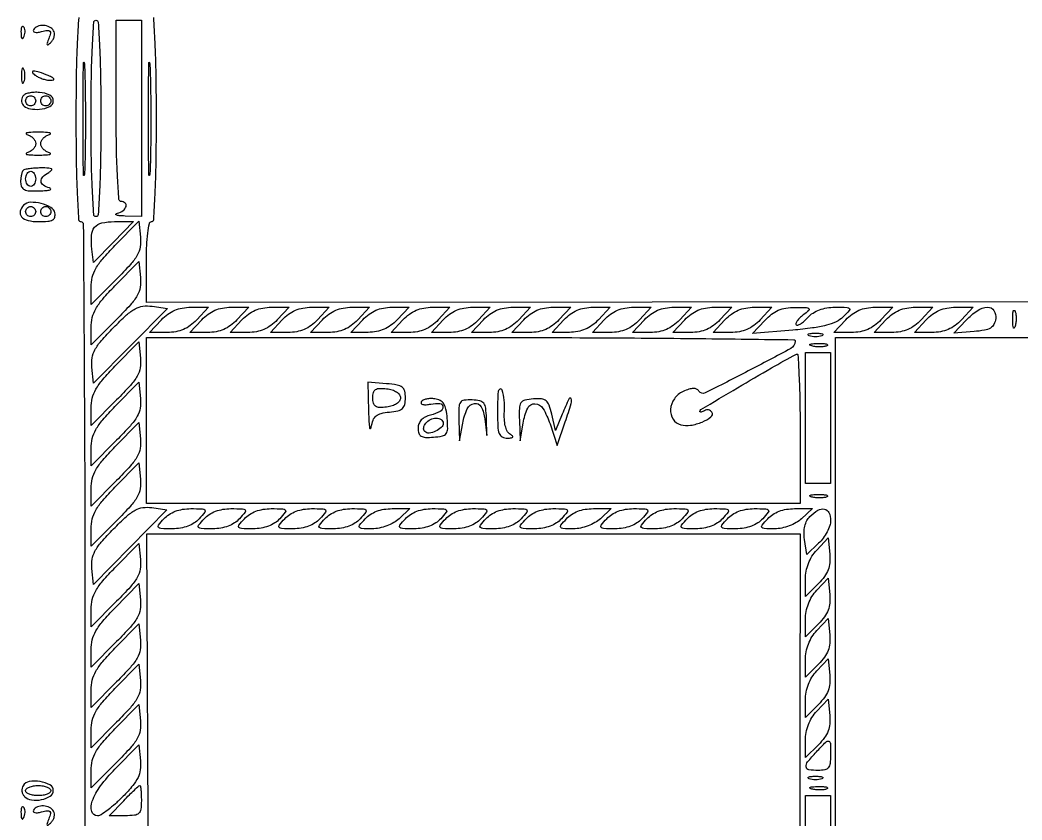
# Model space of a CAD drawing. Extents: x 17 to 822, y 5 to 559.
# Drawn here: x 16.9 to 216, y 162.2 to 321 of the extents above; entities that cross this region are included whole.
import ezdxf

# ---------------------------------------------------------------- set-up
doc = ezdxf.new("R2010")
doc.units = 0
doc.header["$MEASUREMENT"] = 0

msp = doc.modelspace()

# ---------------------------------------------------------------- linework, layer by layer
for points in [[(28.541465, 321.56995, 0.003837), (28.262195, 316.625, 0.008675), (28.061287, 310.227364, 0.003511), (28, 301.5, 0.003578), (28.06167, 292.88239, 0.008422), (28.262009, 286.45432, 0.003502), (28.539273, 281.418683, 0.396166), (28.984759, 281, -0.412408), (29.46258, 280.525118, -0.000102), (29.660656, 247.315001, -0.001361), (29.784568, 206.512136, -0.000505), (29.744627, 149.073465, 0.000484), (29.707363, 98.439679, 0.000802), (29.785835, 55.700313, 0.000037), (29.921293, 17.137127, 0.197981), (30.200712, 16.465954, 0.19867), (31.304134, 16.008298, 0.000006), (186.307387, 15.865424, 0.000281), (374.742824, 15.799819, 0.000104), (639.75, 15.91159)], [(243.13143, 265.089906), (142.565715, 265.02903), (42, 264.968154), (42, 272.984077, -0.010589), (42.06789, 276.189279, -0.020442), (42.281188, 278.746019, -0.016975), (42.586058, 280.658779, -0.359031), (43, 281, 0.395564), (43.458535, 281.43005, 0.003837), (43.737805, 286.375, 0.008675), (43.938713, 292.772636, 0.003511), (44, 301.5, 0.003511), (43.938713, 310.227364, 0.008675), (43.737805, 316.625, 0.003837), (43.458535, 321.56995, 0.395564)], [(397.73343, 29.476606, -0.00071), (362.974591, 29.429638), (298, 29.434091), (298, 77.054387), (298, 124.674684), (251.639053, 125.31135, 0.001585), (232.925983, 125.509018, 0.001814), (215.037037, 125.57638, 0.001635), (199.860635, 125.528841, 0.010349), (192.139053, 125.319538), (179, 124.69106), (179, 191.34553), (179, 258), (235.476244, 258), (291.952487, 258), (291.726244, 209.999826), (291.5, 161.999652), (294.75, 161.999826), (298, 162), (298.001143, 180.25), (298.002287, 198.5), (365.001143, 198.683133), (432, 198.866266)], [(42.782967, 81.440444, -0.000115), (42.43177, 147.75), (42.070855, 219), (107.013336, 219), (171.955817, 219), (171.909822, 179.446981), (171.863827, 139.893962)], [(151.954582, 122.757638, 0.000017), (151.945394, 109.207813, 0.000104)]]:
    msp.add_lwpolyline(points, format="xyb")
for points in [[(32.952381, 301.5, -0.003823), (32.890287, 293.379134, -0.008682), (32.689866, 287.243902, -0.00363), (32.412632, 282.409145, -0.395434), (31.97619, 282, -0.395434), (31.539749, 282.409145, -0.00363), (31.262515, 287.243902, -0.008682), (31.062094, 293.379134, -0.003823), (31, 301.5, -0.003823), (31.062094, 309.620866, -0.008682), (31.262515, 315.756098, -0.00363), (31.539749, 320.590855, -0.395434), (31.97619, 321, -0.395434), (32.412632, 320.590855, -0.00363), (32.689866, 315.756098, -0.008682), (32.890287, 309.620866, -0.003823)], [(41, 301.5), (41, 282), (37.75, 282.116001, -0.013336), (36.591885, 282.188301, -0.069126), (35.96875, 282.332266, -0.544712), (35.931693, 282.507703, -0.132213), (36.25, 282.689326, 0.092105), (37.360707, 283.211279, 0.159828), (37.955964, 284.026274, 0.294014), (37.778779, 284.697571, 0.187353), (37, 285, -0.392481), (36.546244, 285.421038, -0.004817), (36.263889, 289.75, -0.009815), (36.061881, 295.379363, -0.00406), (36, 303), (36, 321), (38.5, 321), (41, 321)], [(17.078947, 318.416667, 0.018894), (17.137993, 317.670344, 0.168741), (17.279315, 317.37858, 0.470617), (17.461564, 317.395823, 0.054073), (17.683114, 317.8125, 0.051402), (17.839148, 318.359369, 0.05415), (17.876576, 318.916927, 0.060344), (17.797407, 319.402231, 0.126455), (17.604167, 319.729167, 0.296942), (17.385309, 319.77538, 0.208169), (17.200665, 319.592839, 0.077125), (17.089945, 319.112848, 0.028489)], [(19.557637, 319.093259, 0.268627), (19.54939, 318.806106, 0.220188), (19.799309, 318.61957, 0.085012), (20.370682, 318.597784, 0.031078), (21.16729, 318.753998, -0.023558), (22.330888, 319.000393, -0.231897), (22.796805, 318.859236, -0.271775), (22.926093, 318.426221, -0.030861), (22.609425, 317.41074, 0.009058), (22.258708, 316.437485, 0.219347), (22.287961, 316.157502, 0.466056), (22.473352, 316.127092, 0.017945), (23.053622, 316.662868, 0.071122), (23.451245, 317.188799, 0.071769), (23.684061, 317.803488, 0.078057), (23.722299, 318.409959, 0.115698), (23.553851, 318.912868, 0.140539), (22.733618, 319.658772, 0.103774), (21.539137, 319.966214, 0.107309), (20.35481, 319.764512, 0.160028)], [(17.157895, 310, 0.017491), (17.189089, 309.10856, 0.078554), (17.306058, 308.601562, 0.447206), (17.474999, 308.540618, 0.174857), (17.662281, 308.75, 0.057986), (17.818615, 309.320008, 0.037979), (17.87034, 310, 0.037979), (17.818615, 310.679992, 0.057986), (17.662281, 311.25, 0.174857), (17.474999, 311.459382, 0.447206), (17.306058, 311.398438, 0.078554), (17.189089, 310.89144, 0.017491)], [(20, 310, 0.040566), (20.684071, 309.632796, 0.028934), (21.5, 309.331527, 0.029384), (22.317134, 309.134067, 0.053798), (23, 309.085598, 0.051935), (23.535375, 309.161267, 0.491407), (23.615423, 309.343886, 0.152377), (23.341871, 309.608071, 0.014925), (22.5, 310, 0.019739), (20.686554, 310.695838, 0.081911), (19.533606, 310.885992, 0.608383), (19.381869, 310.592871, 0.095694)], [(29.74486, 291.196806, -0.042812), (29.627108, 290.213691, -0.888327), (29.514897, 290.223437, -0.006527), (29.439256, 294.323219, -0.001369), (29.420187, 301.5, -0.001336), (29.439919, 308.667841, -0.007053), (29.516695, 312.598437, -0.91824), (29.627791, 312.60417, -0.026319), (29.746468, 311.196806, -0.004891), (29.847449, 306.548406, -0.003005), (29.879923, 301.071739, -0.003012), (29.846839, 295.652668, -0.005377)], [(42.74486, 291.196806, -0.042812), (42.627108, 290.213691, -0.888327), (42.514897, 290.223437, -0.006527), (42.439256, 294.323219, -0.001369), (42.420187, 301.5, -0.001336), (42.439919, 308.667841, -0.007053), (42.516695, 312.598437, -0.91824), (42.627791, 312.60417, -0.026319), (42.746468, 311.196806, -0.004891), (42.847449, 306.548406, -0.003005), (42.879923, 301.071739, -0.003012), (42.846839, 295.652668, -0.005377)], [(17.461975, 305.938474, 0.159639), (17.196665, 304.839906, 0.208996), (17.678897, 303.939502, 0.130588), (18.934001, 303.397973, 0.056143), (20.770992, 303.332812, 0.09207), (22.784735, 303.869233, 0.289406), (23.499067, 305, 0.289406), (22.784735, 306.130767, 0.09207), (20.770992, 306.667188, 0.033217), (19.68379, 306.678389, 0.040185), (18.673252, 306.539654, 0.044551), (17.869408, 306.285875, 0.156862)], [(20, 305, -0.099038), (19.923658, 304.618362, -0.097945), (19.70625, 304.29375, -0.097945), (19.381638, 304.076342, -0.099038), (19, 304, -0.099038), (18.618362, 304.076342, -0.097945), (18.29375, 304.29375, -0.097945), (18.076342, 304.618362, -0.099038), (18, 305, -0.099038), (18.076342, 305.381638, -0.097945), (18.29375, 305.70625, -0.097945), (18.618362, 305.923658, -0.099038), (19, 306, -0.099038), (19.381638, 305.923658, -0.097945), (19.70625, 305.70625, -0.097945), (19.923658, 305.381638, -0.099038)], [(23, 305, -0.099038), (22.923658, 304.618362, -0.097945), (22.70625, 304.29375, -0.097945), (22.381638, 304.076342, -0.099038), (22, 304, -0.099038), (21.618362, 304.076342, -0.097945), (21.29375, 304.29375, -0.097945), (21.076342, 304.618362, -0.099038), (21, 305, -0.099038), (21.076342, 305.381638, -0.097945), (21.29375, 305.70625, -0.097945), (21.618362, 305.923658, -0.099038), (22, 306, -0.099038), (22.381638, 305.923658, -0.097945), (22.70625, 305.70625, -0.097945), (22.923658, 305.381638, -0.099038)], [(18.25, 298.310674, -0.068007), (18.918939, 298.034596, -0.068913), (19.485937, 297.590143, -0.075394), (19.868723, 297.051523, -0.117373), (20, 296.5, -0.117373), (19.868723, 295.948477, -0.075394), (19.485937, 295.409857, -0.068913), (18.918939, 294.965404, -0.068007), (18.25, 294.689326, 0.279395), (18.088315, 294.52268, 0.421517), (18.189063, 294.366341, 0.040136), (19.062099, 294.260811, 0.010016), (20.5, 294.232003, 0.010016), (21.937901, 294.260811, 0.040136), (22.810937, 294.366341, 0.421517), (22.911685, 294.52268, 0.279395), (22.75, 294.689326, -0.068007), (22.081061, 294.965404, -0.068913), (21.514063, 295.409857, -0.075394), (21.131277, 295.948477, -0.117373), (21, 296.5, -0.117373), (21.131277, 297.051523, -0.075394), (21.514063, 297.590143, -0.068913), (22.081061, 298.034596, -0.068007), (22.75, 298.310674, 0.279395), (22.911685, 298.47732, 0.421517), (22.810937, 298.633659, 0.040136), (21.937901, 298.739189, 0.010016), (20.5, 298.767997, 0.010016), (19.062099, 298.739189, 0.040136), (18.189063, 298.633659, 0.421517), (18.088315, 298.47732, 0.279395)], [(17.5, 291.166667, 0.115276), (17.306743, 290.855562, 0.028815), (17.146875, 290.275, 0.027899), (17.036781, 289.571845, 0.024887), (17, 288.833333, 0.108868), (17.198567, 287.932175, 0.178765), (17.745545, 287.387551, 0.096068), (18.803447, 287.131017, 0.019321), (20.75, 287.116001, 0.01183), (22.093515, 287.189408, 0.050275), (22.884375, 287.332266, 0.459031), (22.965403, 287.508506, 0.225051), (22.75, 287.689326, -0.080848), (21.518298, 288.234879, -0.238612), (21.068402, 289.013341, -0.214554), (21.411255, 289.904872, -0.067794), (22.577875, 290.783643, 0.056843), (23.162855, 291.204603, 0.505516), (23.1352, 291.473106, 0.123378), (22.583086, 291.635786, 0.010257), (21.077875, 291.666667, 0.015031), (19.862643, 291.630125, 0.019685), (18.757251, 291.519792, 0.01757), (17.860087, 291.362104, 0.145074)], [(20, 289.5, -0.064853), (19.925306, 288.926543, -0.082425), (19.70625, 288.440625, -0.098894), (19.381354, 288.115568, -0.148195), (19, 288, -0.148195), (18.618646, 288.115568, -0.098894), (18.29375, 288.440625, -0.082425), (18.074694, 288.926543, -0.064853), (18, 289.5, -0.064853), (18.074694, 290.073457, -0.082425), (18.29375, 290.559375, -0.098894), (18.618646, 290.884432, -0.148195), (19, 291, -0.148195), (19.381354, 290.884432, -0.098894), (19.70625, 290.559375, -0.082425), (19.925306, 290.073457, -0.064853)], [(17.599134, 284.265801, 0.13777), (16.919518, 283.055308, 0.249084), (17.193913, 281.982778, 0.153081), (18.471989, 281.236859, 0.056181), (20.573324, 281, 0.019159), (22.409271, 281.070376, 0.103782), (23.361297, 281.347696, 0.207892), (23.783688, 281.880217, 0.113201), (23.813584, 282.729463, 0.219909), (23.018664, 283.835483, 0.068187), (21.067057, 284.611643, 0.067244), (18.940967, 284.842321, 0.19211)], [(20, 283, -0.099038), (19.923658, 282.618362, -0.097945), (19.70625, 282.29375, -0.097945), (19.381638, 282.076342, -0.099038), (19, 282, -0.099038), (18.618362, 282.076342, -0.097945), (18.29375, 282.29375, -0.097945), (18.076342, 282.618362, -0.099038), (18, 283, -0.099038), (18.076342, 283.381638, -0.097945), (18.29375, 283.70625, -0.097945), (18.618362, 283.923658, -0.099038), (19, 284, -0.099038), (19.381638, 283.923658, -0.097945), (19.70625, 283.70625, -0.097945), (19.923658, 283.381638, -0.099038)], [(23, 283, -0.099038), (22.923658, 282.618362, -0.097945), (22.70625, 282.29375, -0.097945), (22.381638, 282.076342, -0.099038), (22, 282, -0.099038), (21.618362, 282.076342, -0.097945), (21.29375, 282.29375, -0.097945), (21.076342, 282.618362, -0.099038), (21, 283, -0.099038), (21.076342, 283.381638, -0.097945), (21.29375, 283.70625, -0.097945), (21.618362, 283.923658, -0.099038), (22, 284, -0.099038), (22.381638, 283.923658, -0.097945), (22.70625, 283.70625, -0.097945), (22.923658, 283.381638, -0.099038)], [(36.075486, 269.599296), (31, 264.52381), (31, 267.977556, -0.060561), (31.239608, 269.948552, -0.069715), (31.943844, 271.705849, -0.049032), (33.317484, 273.636724, -0.015041), (35.75, 276.26674), (40.5, 281.102178), (40.825486, 277.88848, -0.067581), (40.760517, 275.979469, -0.088072), (40.170847, 274.33692, -0.054366), (38.813767, 272.471666, -0.011948)], [(35.452948, 276.938255), (31.5, 272.87651), (31.175426, 275.522727, -0.043754), (31.080317, 278.271009, -0.159963), (31.702746, 279.875298, -0.170945), (33.123528, 280.736333, -0.051601), (35.671563, 281), (39.405896, 281)], [(36.075486, 261.599296), (31, 256.52381), (31, 259.977556, -0.060561), (31.239608, 261.948552, -0.069715), (31.943844, 263.705849, -0.049032), (33.317484, 265.636724, -0.015041), (35.75, 268.26674), (40.5, 273.102178), (40.825486, 269.88848, -0.067581), (40.760517, 267.979469, -0.088072), (40.170847, 266.33692, -0.054366), (38.813767, 264.471666, -0.011948)], [(38.84795, 256.333971), (31.5, 248.923694), (31.17615, 252.10252, -0.065361), (31.229994, 253.958082, -0.085142), (31.778805, 255.563368, -0.055768), (33.029647, 257.350322, -0.013923), (35.462687, 259.962118, -0.013041), (38.077032, 262.481452, -0.059262), (39.792033, 263.712098, -0.094877), (41.326074, 264.211713, -0.067952), (43.134488, 264.193569), (46.195901, 263.744249)], [(52, 261.5, -0.045093), (50.729871, 260.371358, -0.058169), (49.376733, 259.596331, -0.057697), (47.872469, 259.149604, -0.04338), (46.151372, 259), (42.651372, 259), (45, 261.5, -0.045093), (46.270129, 262.628642, -0.058169), (47.623267, 263.403669, -0.057697), (49.127531, 263.850396, -0.04338), (50.848628, 264), (54.348628, 264)], [(60, 261.5, -0.045093), (58.729871, 260.371358, -0.058169), (57.376733, 259.596331, -0.057697), (55.872469, 259.149604, -0.04338), (54.151372, 259), (50.651372, 259), (53, 261.5, -0.045093), (54.270129, 262.628642, -0.058169), (55.623267, 263.403669, -0.057697), (57.127531, 263.850396, -0.04338), (58.848628, 264), (62.348628, 264)], [(68, 261.5, -0.045093), (66.729871, 260.371358, -0.058169), (65.376733, 259.596331, -0.057697), (63.872469, 259.149604, -0.04338), (62.151372, 259), (58.651372, 259), (61, 261.5, -0.045093), (62.270129, 262.628642, -0.058169), (63.623267, 263.403669, -0.057697), (65.127531, 263.850396, -0.04338), (66.848628, 264), (70.348628, 264)], [(76, 261.5, -0.045093), (74.729871, 260.371358, -0.058169), (73.376733, 259.596331, -0.057697), (71.872469, 259.149604, -0.04338), (70.151372, 259), (66.651372, 259), (69, 261.5, -0.045093), (70.270129, 262.628642, -0.058169), (71.623267, 263.403669, -0.057697), (73.127531, 263.850396, -0.04338), (74.848628, 264), (78.348628, 264)], [(84, 261.5, -0.045093), (82.729871, 260.371358, -0.058169), (81.376733, 259.596331, -0.057697), (79.872469, 259.149604, -0.04338), (78.151372, 259), (74.651372, 259), (77, 261.5, -0.045093), (78.270129, 262.628642, -0.058169), (79.623267, 263.403669, -0.057697), (81.127531, 263.850396, -0.04338), (82.848628, 264), (86.348628, 264)], [(91.85496, 261.517277, -0.045658), (90.599061, 260.414548, -0.055312), (89.238401, 259.637681, -0.055297), (87.740227, 259.177864, -0.045598), (86.075686, 259.017277), (82.651372, 259), (85, 261.5, -0.045095), (86.260215, 262.619824, -0.057081), (87.609754, 263.396668, -0.057078), (89.100054, 263.848285, -0.045083), (90.779274, 264), (94.20992, 264)], [(100, 261.5, -0.045093), (98.729871, 260.371358, -0.058169), (97.376733, 259.596331, -0.057697), (95.872469, 259.149604, -0.04338), (94.151372, 259), (90.651372, 259), (93, 261.5, -0.045093), (94.270129, 262.628642, -0.058169), (95.623267, 263.403669, -0.057697), (97.127531, 263.850396, -0.04338), (98.848628, 264), (102.348628, 264)], [(108, 261.5, -0.045093), (106.729871, 260.371358, -0.058169), (105.376733, 259.596331, -0.057697), (103.872469, 259.149604, -0.04338), (102.151372, 259), (98.651372, 259), (101, 261.5, -0.045093), (102.270129, 262.628642, -0.058169), (103.623267, 263.403669, -0.057697), (105.127531, 263.850396, -0.04338), (106.848628, 264), (110.348628, 264)], [(116, 261.5, -0.045093), (114.729871, 260.371358, -0.058169), (113.376733, 259.596331, -0.057697), (111.872469, 259.149604, -0.04338), (110.151372, 259), (106.651372, 259), (109, 261.5, -0.045093), (110.270129, 262.628642, -0.058169), (111.623267, 263.403669, -0.057697), (113.127531, 263.850396, -0.04338), (114.848628, 264), (118.348628, 264)], [(124, 261.5, -0.045093), (122.729871, 260.371358, -0.058169), (121.376733, 259.596331, -0.057697), (119.872469, 259.149604, -0.04338), (118.151372, 259), (114.651372, 259), (117, 261.5, -0.045093), (118.270129, 262.628642, -0.058169), (119.623267, 263.403669, -0.057697), (121.127531, 263.850396, -0.04338), (122.848628, 264), (126.348628, 264)], [(131.85496, 261.517277, -0.045658), (130.599061, 260.414548, -0.055312), (129.238401, 259.637681, -0.055297), (127.740227, 259.177864, -0.045598), (126.075686, 259.017277), (122.651372, 259), (125, 261.5, -0.045095), (126.260215, 262.619824, -0.057081), (127.609754, 263.396668, -0.057078), (129.100054, 263.848285, -0.045083), (130.779274, 264), (134.20992, 264)], [(140, 261.5, -0.045093), (138.729871, 260.371358, -0.058169), (137.376733, 259.596331, -0.057697), (135.872469, 259.149604, -0.04338), (134.151372, 259), (130.651372, 259), (133, 261.5, -0.045093), (134.270129, 262.628642, -0.058169), (135.623267, 263.403669, -0.057697), (137.127531, 263.850396, -0.04338), (138.848628, 264), (142.348628, 264)], [(148, 261.5, -0.045093), (146.729871, 260.371358, -0.058169), (145.376733, 259.596331, -0.057697), (143.872469, 259.149604, -0.04338), (142.151372, 259), (138.651372, 259), (141, 261.5, -0.045093), (142.270129, 262.628642, -0.058169), (143.623267, 263.403669, -0.057697), (145.127531, 263.850396, -0.04338), (146.848628, 264), (150.348628, 264)], [(156, 261.5, -0.045093), (154.729871, 260.371358, -0.058169), (153.376733, 259.596331, -0.057697), (151.872469, 259.149604, -0.04338), (150.151372, 259), (146.651372, 259), (149, 261.5, -0.045093), (150.270129, 262.628642, -0.058169), (151.623267, 263.403669, -0.057697), (153.127531, 263.850396, -0.04338), (154.848628, 264), (158.348628, 264)], [(164, 261.5, -0.045093), (162.729871, 260.371358, -0.058169), (161.376733, 259.596331, -0.057697), (159.872469, 259.149604, -0.04338), (158.151372, 259), (154.651372, 259), (157, 261.5, -0.045093), (158.270129, 262.628642, -0.058169), (159.623267, 263.403669, -0.057697), (161.127531, 263.850396, -0.04338), (162.848628, 264), (166.348628, 264)], [(172.573001, 262.478529, 0.028438), (171.87177, 261.882429, 0.047297), (171.363769, 261.297201, 0.063446), (171.098687, 260.804537, 0.296318), (171.162465, 260.504202, 0.296012), (171.480866, 260.4364, 0.050714), (172.060527, 260.72875, 0.041217), (172.761287, 261.262409, 0.025505), (173.494452, 261.993869, -0.065568), (174.501963, 262.849887, -0.054199), (175.762134, 263.48217, -0.049731), (177.235914, 263.870077, -0.039518), (178.87721, 264, -0.005322), (181.2773, 263.974455, -0.217921), (181.735004, 263.753122, -0.376948), (181.723103, 263.352709, -0.011539), (180.472222, 262.072327, -0.08481), (179.101752, 261.125128, -0.044851), (177.152077, 260.42248, -0.031241), (174.41647, 259.885583, -0.011473), (170.5, 259.459392), (162.5, 258.774131), (164.924314, 261.387065, -0.041701), (166.255972, 262.601702, -0.062547), (167.610834, 263.397704, -0.062456), (169.121956, 263.834701, -0.041437), (170.924314, 263.968197, -0.005365), (173.185462, 263.923816, -0.177947), (173.681414, 263.724251, -0.449104), (173.678579, 263.378126, -0.017679)], [(188, 261.5, -0.045093), (186.729871, 260.371358, -0.058169), (185.376733, 259.596331, -0.057697), (183.872469, 259.149604, -0.04338), (182.151372, 259), (178.651372, 259), (181, 261.5, -0.045093), (182.270129, 262.628642, -0.058169), (183.623267, 263.403669, -0.057697), (185.127531, 263.850396, -0.04338), (186.848628, 264), (190.348628, 264)], [(196, 261.5, -0.045093), (194.729871, 260.371358, -0.058169), (193.376733, 259.596331, -0.057697), (191.872469, 259.149604, -0.04338), (190.151372, 259), (186.651372, 259), (189, 261.5, -0.045093), (190.270129, 262.628642, -0.058169), (191.623267, 263.403669, -0.057697), (193.127531, 263.850396, -0.04338), (194.848628, 264), (198.348628, 264)], [(204, 261.5, -0.045093), (202.729871, 260.371358, -0.058169), (201.376733, 259.596331, -0.057697), (199.872469, 259.149604, -0.04338), (198.151372, 259), (194.651372, 259), (197, 261.5, -0.045093), (198.270129, 262.628642, -0.058169), (199.623267, 263.403669, -0.057697), (201.127531, 263.850396, -0.04338), (202.848628, 264), (206.348628, 264)], [(210.819551, 261.75, -0.080883), (210.459831, 260.597312, -0.143164), (209.78753, 259.873189, -0.092799), (208.606994, 259.438205, -0.021701), (206.505269, 259.175045), (202.510538, 258.85009), (204.929583, 261.425045, -0.056286), (207.162252, 263.321504, -0.134957), (209.204131, 264.005891, -0.26892), (210.4633, 263.36581, -0.180981)], [(214.692991, 260.269032, -0.087174), (214.51666, 259.883358, -0.597527), (214.356533, 259.900903, -0.080377), (214.235556, 260.431793, -0.012823), (214.194949, 261.5, -0.014395), (214.212705, 262.580113, -0.052471), (214.315079, 263.257153, -0.333666), (214.47713, 263.386009, -0.31318), (214.655937, 263.269032, -0.06278), (214.814405, 262.671085, -0.030339), (214.872264, 261.880008, -0.029507), (214.832894, 261.036634, -0.037336)], [(36.075486, 245.599296), (31, 240.52381), (31, 243.977556, -0.060561), (31.239608, 245.948552, -0.069715), (31.943844, 247.705849, -0.049032), (33.317484, 249.636724, -0.015041), (35.75, 252.26674), (40.5, 257.102178), (40.825486, 253.88848, -0.067581), (40.760517, 251.979469, -0.088072), (40.170847, 250.33692, -0.054366), (38.813767, 248.471666, -0.011948)], [(170.968149, 257.25, -0.263938), (170.067991, 255.809587, -0.004612), (161.631794, 251.343162, -0.004095), (153.065601, 246.997152, -0.381462), (151.821613, 247.338132, 0.143123), (151.363352, 247.733667, 0.112738), (150.718352, 247.866579, 0.073458), (149.845581, 247.718594, 0.028236), (148.696613, 247.271537, 0.132495), (146.950691, 245.827682, 0.137186), (146.196628, 243.720735, 0.161036), (146.691608, 241.768483, 0.189049), (148.225651, 240.651242, 0.104578), (150.165681, 240.559256, 0.056385), (152.47969, 241.20883, 0.066676), (154.223192, 242.20588, 0.385489), (154.399545, 243.16254, 0.106158), (154.123087, 243.450456, 0.099352), (153.746313, 243.608034, 0.096119), (153.32718, 243.610724, 0.092347), (152.930902, 243.457295, -0.032393), (152.573561, 243.267238, -0.068642), (152.273452, 243.178668, -0.132483), (152.078712, 243.200871, -0.30765), (152, 243.316687, -0.26465), (152.20525, 243.677304, -0.000339), (159.522039, 248.016019, -0.003151), (166.263841, 251.950432, -0.008051), (171.211196, 254.690947, -0.546364), (171.498912, 254.529883, -0.002679), (171.718491, 250.542161, -0.007688), (171.881965, 245.774427, -0.004441), (171.939457, 240.035035), (171.956523, 225), (106.978262, 225), (42, 225), (42, 241.5), (42, 258), (106.5, 258, -0.00109), (131.230383, 257.946109, -0.001819), (152.043769, 257.779688, -0.000134), (170.676579, 257.557943, -0.423109)], [(176.25, 258.337719, -0.057986), (175.679992, 258.181385, -0.037979), (175, 258.12966, -0.037979), (174.320008, 258.181385, -0.057986), (173.75, 258.337719, -0.174857), (173.540618, 258.525001, -0.447206), (173.601562, 258.693942, -0.078554), (174.10856, 258.810911, -0.017491), (175, 258.842105, -0.017491), (175.89144, 258.810911, -0.078554), (176.398438, 258.693942, -0.447206), (176.459382, 258.525001, -0.174857)], [(177.269032, 256.344063, -0.06278), (176.671085, 256.185595, -0.030339), (175.880008, 256.127736, -0.029507), (175.036634, 256.167106, -0.037336), (174.269032, 256.307009, -0.087174), (173.883358, 256.48334, -0.597527), (173.900903, 256.643467, -0.080377), (174.431793, 256.764444, -0.012823), (175.5, 256.805051, -0.014395), (176.580113, 256.787295, -0.052471), (177.257153, 256.684921, -0.333666), (177.386009, 256.52287, -0.31318)], [(36.075486, 237.599296), (31, 232.52381), (31, 235.977556, -0.060561), (31.239608, 237.948552, -0.069715), (31.943844, 239.705849, -0.049032), (33.317484, 241.636724, -0.015041), (35.75, 244.26674), (40.5, 249.102178), (40.825486, 245.88848, -0.067581), (40.760517, 243.979469, -0.088072), (40.170847, 242.33692, -0.054366), (38.813767, 240.471666, -0.011948)], [(86.149832, 243.310365, 0.007104), (86.233275, 241.224869, 0.030928), (86.376357, 239.997327, 0.541653), (86.543072, 239.926821, 0.20963), (86.710578, 240.191172, -0.051012), (87.069845, 241.578169, -0.130913), (87.663641, 242.417467, -0.11519), (88.649245, 242.912365, -0.034876), (90.310746, 243.191172, 0.029622), (91.999822, 243.456412, 0.127451), (92.900192, 243.912097, 0.159252), (93.356894, 244.686432, 0.054312), (93.5, 246, 0.05778), (93.343009, 247.354003, 0.175983), (92.843963, 248.116939, 0.119894), (91.831091, 248.550542, 0.020819), (89.75, 248.810365), (86, 249.120731)], [(92.5, 246, -0.154584), (92.301657, 245.373791, -0.093669), (91.73893, 244.827559, -0.072136), (90.861629, 244.414852, -0.045313), (89.75, 244.183578, -0.030541), (88.313992, 244.106685, -0.145046), (87.53525, 244.343872, -0.189807), (87.127944, 244.92427, -0.05926), (87, 246, -0.05926), (87.127944, 247.07573, -0.189807), (87.53525, 247.656128, -0.145046), (88.313992, 247.893315, -0.030541), (89.75, 247.816422, -0.045313), (90.861629, 247.585148, -0.072136), (91.73893, 247.172441, -0.093669), (92.301657, 246.626209, -0.154584)], [(111.9, 247.166667, 0.011279), (111.861372, 246.553838, 0.003281), (111.829375, 245.608333, 0.003296), (111.807341, 244.542705, 0.00352), (111.8, 243.5, 0.009096), (111.857766, 240.324754, 0.076453), (112.126186, 238.92141, 0.193562), (112.715187, 238.255238, 0.118844), (113.75, 238.015313, 0.017913), (114.58177, 238.05241, 0.252473), (114.824018, 238.209398, 0.364239), (114.777109, 238.443909, 0.027365), (114.207578, 238.850548, -0.14359), (113.70617, 239.42197, -0.050963), (113.346986, 240.459894, -0.043375), (113.152577, 241.794716, -0.031305), (113.159585, 243.299895, 0.041011), (113.126341, 245.556396, 0.054604), (112.707555, 247.562434, 0.472691), (112.266588, 247.734873, 0.248676)], [(96.624622, 245.201643, 0.307086), (96.637324, 244.901649, 0.178194), (96.951714, 244.695713, 0.07427), (97.619899, 244.642849, 0.029901), (98.530262, 244.761034, -0.067332), (100.356265, 244.860508, -0.394982), (100.945964, 244.212617, -0.278029), (100.373903, 243.292609, -0.05662), (98.5, 242.589356, 0.054602), (97.427299, 242.191699, 0.086603), (96.641553, 241.610486, 0.098722), (96.166275, 240.859667, 0.092143), (96, 239.965064, 0.075836), (96.151289, 238.973326, 0.187958), (96.602466, 238.408899, 0.124597), (97.466572, 238.16327, 0.026277), (99.047469, 238.20044, 0.029861), (100.832355, 238.444246, 0.188331), (101.59218, 238.928873, 0.159928), (101.89029, 239.848226, 0.020097), (101.797469, 241.966325, 0.02796), (101.547749, 243.739786, 0.093417), (101.111502, 244.82542, 0.13218), (100.407602, 245.4676, 0.083995), (99.34436, 245.807186, 0.041939), (98.477875, 245.857255, 0.048279), (97.656235, 245.756022, 0.054713), (96.993736, 245.530289, 0.1459)], [(104.131641, 241.600914), (104.263282, 237.5), (104.881641, 240.988647, -0.065077), (105.768438, 243.801553, -0.242176), (107.190403, 244.905661, -0.332627), (108.532182, 244.245538, -0.087752), (109.275423, 241.810999), (109.678849, 238.5), (109.589425, 242, 0.023084), (109.446941, 243.983698, 0.138333), (109.054517, 244.930862, 0.175714), (108.275954, 245.413806, 0.04269), (106.75, 245.600914, 0.039931), (105.140608, 245.531442, 0.220535), (104.423281, 245.084626, 0.140201), (104.119533, 244.106193, 0.013629)], [(116.131641, 241.537292), (116.263282, 237.5), (116.881641, 240.988647, -0.063238), (117.805359, 243.956541, -0.302189), (119.238179, 244.846541, -0.257576), (120.824758, 243.905625, -0.052438), (122.225869, 240.822393), (123.654285, 236.537145), (125.266445, 241.268572, 0.00612), (126.453312, 244.896711, 0.175272), (126.411587, 245.864132, 0.657112), (126.012648, 245.871296, 0.008186), (124.657284, 242.75), (123.308832, 239.5), (122.572837, 242.759668, 0.028399), (122.059555, 244.552432, 0.136266), (121.459542, 245.417357, 0.154085), (120.541536, 245.79221, 0.039509), (118.918421, 245.796961, 0.037483), (117.219415, 245.538476, 0.193758), (116.454887, 245.005628, 0.137815), (116.130343, 243.976313, 0.016033)], [(36.075486, 229.599296), (31, 224.52381), (31, 227.977556, -0.060561), (31.239608, 229.948552, -0.069715), (31.943844, 231.705849, -0.049032), (33.317484, 233.636724, -0.015041), (35.75, 236.26674), (40.5, 241.102178), (40.825486, 237.88848, -0.067581), (40.760517, 235.979469, -0.088072), (40.170847, 234.33692, -0.054366), (38.813767, 232.471666, -0.011948)], [(101, 240.968615, -0.213422), (100.621817, 240.122972, -0.075769), (99.486858, 239.381846, -0.076784), (98.197884, 239.019605, -0.230479), (97.356736, 239.30993, -0.242984), (97.115307, 240.067091, -0.130219), (97.532249, 240.983357, -0.102648), (98.459491, 241.733481, -0.119467), (99.559017, 242, -0.069866), (100.109745, 241.922668, -0.085761), (100.576711, 241.697031, -0.100101), (100.888923, 241.361922, -0.138501)], [(36.075486, 221.599296), (31, 216.52381), (31, 219.977556, -0.060561), (31.239608, 221.948552, -0.069715), (31.943844, 223.705849, -0.049032), (33.317484, 225.636724, -0.015041), (35.75, 228.26674), (40.5, 233.102178), (40.825486, 229.88848, -0.067581), (40.760517, 227.979469, -0.088072), (40.170847, 226.33692, -0.054366), (38.813767, 224.471666, -0.011948)], [(177.269032, 226.344063, -0.06278), (176.671085, 226.185595, -0.030339), (175.880008, 226.127736, -0.029507), (175.036634, 226.167106, -0.037336), (174.269032, 226.307009, -0.087174), (173.883358, 226.48334, -0.597527), (173.900903, 226.643467, -0.080377), (174.431793, 226.764444, -0.012823), (175.5, 226.805051, -0.014395), (176.580113, 226.787295, -0.052471), (177.257153, 226.684921, -0.333666), (177.386009, 226.52287, -0.31318)], [(38.788292, 216.338941), (31.5, 208.916121), (31.17615, 212.098734, -0.06521), (31.229726, 213.956657, -0.085213), (31.778095, 215.562441, -0.055824), (33.028603, 217.34926, -0.013917), (35.462687, 219.962118, -0.013186), (38.056453, 222.460169, -0.058067), (39.776681, 223.699272, -0.093096), (41.305074, 224.210127, -0.070778), (43.07483, 224.202325), (46.076584, 223.761761)], [(52.5, 222, -0.065737), (51.503381, 221.153811, -0.053162), (50.248809, 220.522141, -0.04919), (48.790592, 220.131231, -0.040927), (47.190025, 220, -0.006407), (44.877306, 220.029637, -0.214078), (44.389808, 220.263573, -0.359731), (44.385064, 220.696593, -0.013972), (45.5, 222, -0.065737), (46.496619, 222.846189, -0.053162), (47.751191, 223.477859, -0.04919), (49.209408, 223.868769, -0.040927), (50.809975, 224, -0.006407), (53.122694, 223.970363, -0.214078), (53.610192, 223.736427, -0.359731), (53.614936, 223.303407, -0.013972)], [(60.5, 222, -0.065737), (59.503381, 221.153811, -0.053162), (58.248809, 220.522141, -0.04919), (56.790592, 220.131231, -0.040927), (55.190025, 220, -0.006407), (52.877306, 220.029637, -0.214078), (52.389808, 220.263573, -0.359731), (52.385064, 220.696593, -0.013972), (53.5, 222, -0.065737), (54.496619, 222.846189, -0.053162), (55.751191, 223.477859, -0.04919), (57.209408, 223.868769, -0.040927), (58.809975, 224, -0.006407), (61.122694, 223.970363, -0.214078), (61.610192, 223.736427, -0.359731), (61.614936, 223.303407, -0.013972)], [(68.5, 222, -0.065737), (67.503381, 221.153811, -0.053162), (66.248809, 220.522141, -0.04919), (64.790592, 220.131231, -0.040927), (63.190025, 220, -0.006407), (60.877306, 220.029637, -0.214078), (60.389808, 220.263573, -0.359731), (60.385064, 220.696593, -0.013972), (61.5, 222, -0.065737), (62.496619, 222.846189, -0.053162), (63.751191, 223.477859, -0.04919), (65.209408, 223.868769, -0.040927), (66.809975, 224, -0.006407), (69.122694, 223.970363, -0.214078), (69.610192, 223.736427, -0.359731), (69.614936, 223.303407, -0.013972)], [(76.5, 222, -0.065737), (75.503381, 221.153811, -0.053162), (74.248809, 220.522141, -0.04919), (72.790592, 220.131231, -0.040927), (71.190025, 220, -0.006407), (68.877306, 220.029637, -0.214078), (68.389808, 220.263573, -0.359731), (68.385064, 220.696593, -0.013972), (69.5, 222, -0.065737), (70.496619, 222.846189, -0.053162), (71.751191, 223.477859, -0.04919), (73.209408, 223.868769, -0.040927), (74.809975, 224, -0.006407), (77.122694, 223.970363, -0.214078), (77.610192, 223.736427, -0.359731), (77.614936, 223.303407, -0.013972)], [(84.5, 222, -0.065737), (83.503381, 221.153811, -0.053162), (82.248809, 220.522141, -0.04919), (80.790592, 220.131231, -0.040927), (79.190025, 220, -0.006407), (76.877306, 220.029637, -0.214078), (76.389808, 220.263573, -0.359731), (76.385064, 220.696593, -0.013972), (77.5, 222, -0.065737), (78.496619, 222.846189, -0.053162), (79.751191, 223.477859, -0.04919), (81.209408, 223.868769, -0.040927), (82.809975, 224, -0.006407), (85.122694, 223.970363, -0.214078), (85.610192, 223.736427, -0.359731), (85.614936, 223.303407, -0.013972)], [(92.230375, 222, -0.059007), (91.162052, 221.217553, -0.039051), (89.78211, 220.574289, -0.03854), (88.291168, 220.143784, -0.051059), (86.886826, 220, -0.007239), (84.785567, 220.030422, -0.238248), (84.353074, 220.264861, -0.335197), (84.370314, 220.689647, -0.012037), (85.5, 222, -0.065807), (86.500635, 222.849358, -0.053612), (87.757728, 223.480445, -0.04939), (89.223601, 223.869522, -0.040207), (90.843549, 224), (94.377123, 224)], [(100.5, 222, -0.065737), (99.503381, 221.153811, -0.053162), (98.248809, 220.522141, -0.04919), (96.790592, 220.131231, -0.040927), (95.190025, 220, -0.006407), (92.877306, 220.029637, -0.214078), (92.389808, 220.263573, -0.359731), (92.385064, 220.696593, -0.013972), (93.5, 222, -0.065737), (94.496619, 222.846189, -0.053162), (95.751191, 223.477859, -0.04919), (97.209408, 223.868769, -0.040927), (98.809975, 224, -0.006407), (101.122694, 223.970363, -0.214078), (101.610192, 223.736427, -0.359731), (101.614936, 223.303407, -0.013972)], [(108.5, 222, -0.065737), (107.503381, 221.153811, -0.053162), (106.248809, 220.522141, -0.04919), (104.790592, 220.131231, -0.040927), (103.190025, 220, -0.006407), (100.877306, 220.029637, -0.214078), (100.389808, 220.263573, -0.359731), (100.385064, 220.696593, -0.013972), (101.5, 222, -0.065737), (102.496619, 222.846189, -0.053162), (103.751191, 223.477859, -0.04919), (105.209408, 223.868769, -0.040927), (106.809975, 224, -0.006407), (109.122694, 223.970363, -0.214078), (109.610192, 223.736427, -0.359731), (109.614936, 223.303407, -0.013972)], [(116.5, 222, -0.065737), (115.503381, 221.153811, -0.053162), (114.248809, 220.522141, -0.04919), (112.790592, 220.131231, -0.040927), (111.190025, 220, -0.006407), (108.877306, 220.029637, -0.214078), (108.389808, 220.263573, -0.359731), (108.385064, 220.696593, -0.013972), (109.5, 222, -0.065737), (110.496619, 222.846189, -0.053162), (111.751191, 223.477859, -0.04919), (113.209408, 223.868769, -0.040927), (114.809975, 224, -0.006407), (117.122694, 223.970363, -0.214078), (117.610192, 223.736427, -0.359731), (117.614936, 223.303407, -0.013972)], [(124.5, 222, -0.065737), (123.503381, 221.153811, -0.053162), (122.248809, 220.522141, -0.04919), (120.790592, 220.131231, -0.040927), (119.190025, 220, -0.006407), (116.877306, 220.029637, -0.214078), (116.389808, 220.263573, -0.359731), (116.385064, 220.696593, -0.013972), (117.5, 222, -0.065737), (118.496619, 222.846189, -0.053162), (119.751191, 223.477859, -0.04919), (121.209408, 223.868769, -0.040927), (122.809975, 224, -0.006407), (125.122694, 223.970363, -0.214078), (125.610192, 223.736427, -0.359731), (125.614936, 223.303407, -0.013972)], [(132.230375, 222, -0.059007), (131.162052, 221.217553, -0.039051), (129.78211, 220.574289, -0.03854), (128.291168, 220.143784, -0.051059), (126.886826, 220, -0.007239), (124.785567, 220.030422, -0.238248), (124.353074, 220.264861, -0.335197), (124.370314, 220.689647, -0.012037), (125.5, 222, -0.065807), (126.500635, 222.849358, -0.053612), (127.757728, 223.480445, -0.04939), (129.223601, 223.869522, -0.040207), (130.843549, 224), (134.377123, 224)], [(140.5, 222, -0.065737), (139.503381, 221.153811, -0.053162), (138.248809, 220.522141, -0.04919), (136.790592, 220.131231, -0.040927), (135.190025, 220, -0.006407), (132.877306, 220.029637, -0.214078), (132.389808, 220.263573, -0.359731), (132.385064, 220.696593, -0.013972), (133.5, 222, -0.065737), (134.496619, 222.846189, -0.053162), (135.751191, 223.477859, -0.04919), (137.209408, 223.868769, -0.040927), (138.809975, 224, -0.006407), (141.122694, 223.970363, -0.214078), (141.610192, 223.736427, -0.359731), (141.614936, 223.303407, -0.013972)], [(148.5, 222, -0.065737), (147.503381, 221.153811, -0.053162), (146.248809, 220.522141, -0.04919), (144.790592, 220.131231, -0.040927), (143.190025, 220, -0.006407), (140.877306, 220.029637, -0.214078), (140.389808, 220.263573, -0.359731), (140.385064, 220.696593, -0.013972), (141.5, 222, -0.065737), (142.496619, 222.846189, -0.053162), (143.751191, 223.477859, -0.04919), (145.209408, 223.868769, -0.040927), (146.809975, 224, -0.006407), (149.122694, 223.970363, -0.214078), (149.610192, 223.736427, -0.359731), (149.614936, 223.303407, -0.013972)], [(156.5, 222, -0.065737), (155.503381, 221.153811, -0.053162), (154.248809, 220.522141, -0.04919), (152.790592, 220.131231, -0.040927), (151.190025, 220, -0.006407), (148.877306, 220.029637, -0.214078), (148.389808, 220.263573, -0.359731), (148.385064, 220.696593, -0.013972), (149.5, 222, -0.065737), (150.496619, 222.846189, -0.053162), (151.751191, 223.477859, -0.04919), (153.209408, 223.868769, -0.040927), (154.809975, 224, -0.006407), (157.122694, 223.970363, -0.214078), (157.610192, 223.736427, -0.359731), (157.614936, 223.303407, -0.013972)], [(164.5, 222, -0.065737), (163.503381, 221.153811, -0.053162), (162.248809, 220.522141, -0.04919), (160.790592, 220.131231, -0.040927), (159.190025, 220, -0.006407), (156.877306, 220.029637, -0.214078), (156.389808, 220.263573, -0.359731), (156.385064, 220.696593, -0.013972), (157.5, 222, -0.065737), (158.496619, 222.846189, -0.053162), (159.751191, 223.477859, -0.04919), (161.209408, 223.868769, -0.040927), (162.809975, 224, -0.006407), (165.122694, 223.970363, -0.214078), (165.610192, 223.736427, -0.359731), (165.614936, 223.303407, -0.013972)], [(172.230375, 222, -0.059007), (171.162052, 221.217553, -0.039051), (169.78211, 220.574289, -0.03854), (168.291168, 220.143784, -0.051059), (166.886826, 220, -0.007239), (164.785567, 220.030422, -0.238248), (164.353074, 220.264861, -0.335197), (164.370314, 220.689647, -0.012037), (165.5, 222, -0.065807), (166.500635, 222.849358, -0.053612), (167.757728, 223.480445, -0.04939), (169.223601, 223.869522, -0.040207), (170.843549, 224), (174.377123, 224)], [(178, 221.674314, -0.080384), (177.829779, 220.62236, -0.039984), (177.30153, 219.37562, -0.038351), (176.53215, 218.141222, -0.045676), (175.62223, 217.114829), (173.24446, 214.88103), (172.800682, 217.904681, -0.042508), (172.717541, 219.271255, -0.05277), (172.882117, 220.533598, -0.058455), (173.280865, 221.619691, -0.079355), (173.892738, 222.464166, -0.062905), (175.458922, 223.67907, -0.183027), (176.785861, 223.909663, -0.245337), (177.675331, 223.203301, -0.105001)], [(36.075486, 205.599296), (31, 200.52381), (31, 203.977556, -0.060561), (31.239608, 205.948552, -0.069715), (31.943844, 207.705849, -0.049032), (33.317484, 209.636724, -0.015041), (35.75, 212.26674), (40.5, 217.102178), (40.825486, 213.88848, -0.067581), (40.760517, 211.979469, -0.088072), (40.170847, 210.33692, -0.054366), (38.813767, 208.471666, -0.011948)], [(175.574735, 209.12019), (173, 206.545455), (173, 209.958276, -0.046579), (173.149064, 211.554931, -0.045698), (173.59122, 213.107089, -0.046141), (174.302569, 214.539028, -0.049589), (175.25, 215.779185), (177.5, 218.187273), (177.824735, 214.941099, -0.045844), (177.838358, 213.255371, -0.071447), (177.513159, 211.842277, -0.067589), (176.78635, 210.523858, -0.036668)], [(175.574735, 201.12019), (173, 198.545455), (173, 201.958276, -0.046579), (173.149064, 203.554931, -0.045698), (173.59122, 205.107089, -0.046141), (174.302569, 206.539028, -0.049589), (175.25, 207.779185), (177.5, 210.187273), (177.824735, 206.941099, -0.045844), (177.838358, 205.255371, -0.071447), (177.513159, 203.842277, -0.067589), (176.78635, 202.523858, -0.036668)], [(36.075486, 197.599296), (31, 192.52381), (31, 195.977556, -0.060561), (31.239608, 197.948552, -0.069715), (31.943844, 199.705849, -0.049032), (33.317484, 201.636724, -0.015041), (35.75, 204.26674), (40.5, 209.102178), (40.825486, 205.88848, -0.067581), (40.760517, 203.979469, -0.088072), (40.170847, 202.33692, -0.054366), (38.813767, 200.471666, -0.011948)], [(175.574735, 193.12019), (173, 190.545455), (173, 193.958276, -0.046579), (173.149064, 195.554931, -0.045698), (173.59122, 197.107089, -0.046141), (174.302569, 198.539028, -0.049589), (175.25, 199.779185), (177.5, 202.187273), (177.824735, 198.941099, -0.045844), (177.838358, 197.255371, -0.071447), (177.513159, 195.842277, -0.067589), (176.78635, 194.523858, -0.036668)], [(36.075486, 189.599296), (31, 184.52381), (31, 187.977556, -0.060561), (31.239608, 189.948552, -0.069715), (31.943844, 191.705849, -0.049032), (33.317484, 193.636724, -0.015041), (35.75, 196.26674), (40.5, 201.102178), (40.825486, 197.88848, -0.067581), (40.760517, 195.979469, -0.088072), (40.170847, 194.33692, -0.054366), (38.813767, 192.471666, -0.011948)], [(175.574735, 185.12019), (173, 182.545455), (173, 185.958276, -0.046579), (173.149064, 187.554931, -0.045698), (173.59122, 189.107089, -0.046141), (174.302569, 190.539028, -0.049589), (175.25, 191.779185), (177.5, 194.187273), (177.824735, 190.941099, -0.045844), (177.838358, 189.255371, -0.071447), (177.513159, 187.842277, -0.067589), (176.78635, 186.523858, -0.036668)], [(36.075486, 181.599296), (31, 176.52381), (31, 179.977556, -0.060561), (31.239608, 181.948552, -0.069715), (31.943844, 183.705849, -0.049032), (33.317484, 185.636724, -0.015041), (35.75, 188.26674), (40.5, 193.102178), (40.825486, 189.88848, -0.067581), (40.760517, 187.979469, -0.088072), (40.170847, 186.33692, -0.054366), (38.813767, 184.471666, -0.011948)], [(175.574735, 177.12019), (173, 174.545455), (173, 177.958276, -0.046579), (173.149064, 179.554931, -0.045698), (173.59122, 181.107089, -0.046141), (174.302569, 182.539028, -0.049589), (175.25, 183.779185), (177.5, 186.187273), (177.824735, 182.941099, -0.045844), (177.838358, 181.255371, -0.071447), (177.513159, 179.842277, -0.067589), (176.78635, 178.523858, -0.036668)], [(36.075486, 173.599296), (31, 168.52381), (31, 171.977556, -0.060561), (31.239608, 173.948552, -0.069715), (31.943844, 175.705849, -0.049032), (33.317484, 177.636724, -0.015041), (35.75, 180.26674), (40.5, 185.102178), (40.825486, 181.88848, -0.067581), (40.760517, 179.979469, -0.088072), (40.170847, 178.33692, -0.054366), (38.813767, 176.471666, -0.011948)], [(178, 175, -0.030103), (177.902765, 173.386401, -0.144586), (177.541667, 172.55, -0.173074), (176.824437, 172.126572, -0.047675), (175.5, 172, -0.041206), (173.667651, 172.151265, -0.341946), (173.136877, 172.724332, -0.195658), (173.438004, 173.703707, -0.017367), (175.174314, 175.685549, -0.006859), (177.057033, 177.635311, -0.262594), (177.621114, 177.794818, -0.335404), (177.954236, 177.387526, -0.009583)], [(37.370316, 166.867191, -0.015879), (35.829409, 165.386283, -0.020624), (34.322357, 164.135987, -0.018781), (33.00966, 163.211174, -0.145052), (32.297052, 163, -0.339416), (31.146741, 163.882539, -0.155899), (31.241722, 165.886054, -0.070476), (32.88877, 168.919679, -0.034605), (35.75, 172.26674), (40.5, 177.102178), (40.823264, 173.918281, -0.058057), (40.796765, 172.127815, -0.081327), (40.335475, 170.599198, -0.060429), (39.291006, 168.991311, -0.019177)], [(17.481569, 168.970177, 0.095249), (17.28656, 168.457773, 0.077253), (17.27506, 167.86889, 0.076026), (17.443944, 167.295499, 0.087019), (17.771797, 166.828203, 0.165691), (19.177624, 166.136932, 0.082785), (21.181947, 166.210303, 0.091303), (22.897388, 166.903208, 0.256624), (23.5, 168, 0.276098), (22.829651, 169.121426, 0.083549), (20.87313, 169.784022, 0.078867), (18.715224, 169.789239, 0.21896)], [(176.25, 170.337719, -0.057986), (175.679992, 170.181385, -0.037979), (175, 170.12966, -0.037979), (174.320008, 170.181385, -0.057986), (173.75, 170.337719, -0.174857), (173.540618, 170.525001, -0.447206), (173.601562, 170.693942, -0.078554), (174.10856, 170.810911, -0.017491), (175, 170.842105, -0.017491), (175.89144, 170.810911, -0.078554), (176.398438, 170.693942, -0.447206), (176.459382, 170.525001, -0.174857)], [(23, 168, -0.226478), (22.817169, 167.617064, -0.074992), (22.265625, 167.29375, -0.057076), (21.457356, 167.073116, -0.038131), (20.5, 167, -0.038131), (19.542644, 167.073116, -0.057076), (18.734375, 167.29375, -0.074992), (18.182831, 167.617064, -0.226478), (18, 168, -0.226478), (18.182831, 168.382936, -0.074992), (18.734375, 168.70625, -0.057076), (19.542644, 168.926884, -0.038131), (20.5, 169, -0.038131), (21.457356, 168.926884, -0.057076), (22.265625, 168.70625, -0.074992), (22.817169, 168.382936, -0.226478)], [(41, 166, -0.031162), (40.893327, 164.290099, -0.174494), (40.484409, 163.485324, -0.163634), (39.640028, 163.09728, -0.026602), (37.812909, 163), (34.625818, 163), (37.5, 166, -0.005081), (38.624204, 167.149798, -0.007831), (39.621808, 168.11875, -0.003317), (40.486588, 168.922013, -0.187632), (40.687091, 169, -0.37258), (40.811623, 168.892246, -0.01007), (40.908083, 168.11875, -0.016197), (40.977485, 167.150236, -0.009786)], [(177.269032, 168.344063, -0.06278), (176.671085, 168.185595, -0.030339), (175.880008, 168.127736, -0.029507), (175.036634, 168.167106, -0.037336), (174.269032, 168.307009, -0.087174), (173.883358, 168.48334, -0.597527), (173.900903, 168.643467, -0.080377), (174.431793, 168.764444, -0.012823), (175.5, 168.805051, -0.014395), (176.580113, 168.787295, -0.052471), (177.257153, 168.684921, -0.333666), (177.386009, 168.52287, -0.31318)], [(17.078947, 163.416667, 0.018894), (17.137993, 162.670344, 0.168741), (17.279315, 162.37858, 0.470617), (17.461564, 162.395823, 0.054073), (17.683114, 162.8125, 0.051402), (17.839148, 163.359369, 0.05415), (17.876576, 163.916927, 0.060344), (17.797407, 164.402231, 0.126455), (17.604167, 164.729167, 0.296942), (17.385309, 164.77538, 0.208169), (17.200665, 164.592839, 0.077125), (17.089945, 164.112848, 0.028489)], [(19.557637, 164.093259, 0.268627), (19.54939, 163.806106, 0.220188), (19.799309, 163.61957, 0.085012), (20.370682, 163.597784, 0.031078), (21.16729, 163.753998, -0.023558), (22.330888, 164.000393, -0.231897), (22.796805, 163.859236, -0.271775), (22.926093, 163.426221, -0.030861), (22.609425, 162.41074, 0.009058), (22.258708, 161.437485, 0.219347), (22.287961, 161.157502, 0.466056), (22.473352, 161.127092, 0.017945), (23.053622, 161.662868, 0.071122), (23.451245, 162.188799, 0.071769), (23.684061, 162.803488, 0.078057), (23.722299, 163.409959, 0.115698), (23.553851, 163.912868, 0.140539), (22.733618, 164.658772, 0.103774), (21.539137, 164.966214, 0.107309), (20.35481, 164.764512, 0.160028)]]:
    msp.add_lwpolyline(points, format="xyb", close=True)
for points in [[(178, 242), (178, 229), (175.5, 229), (173, 229), (173, 242), (173, 255), (175.5, 255), (178, 255)], [(178, 153.5), (178, 140), (175.5, 140), (173, 140), (173, 153.5), (173, 167), (175.5, 167), (178, 167)]]:
    msp.add_lwpolyline(points, close=True)

doc.saveas('drawing.dxf')
